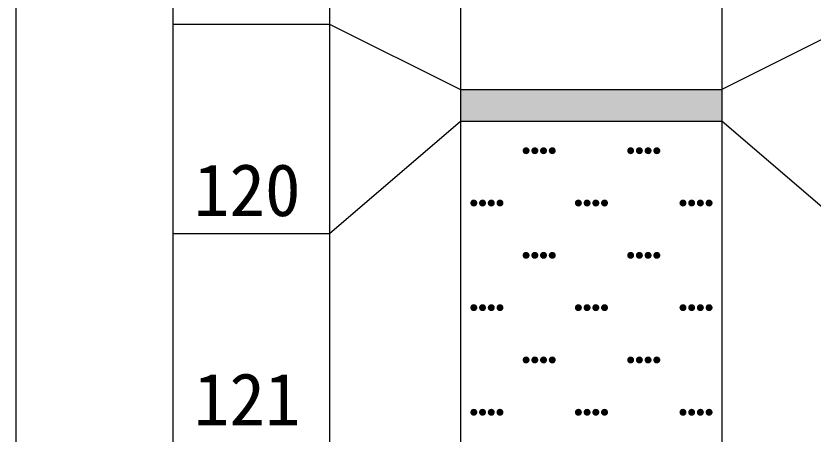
# Model space of a CAD drawing. Header units: inches. Extents: x -27 to 109, y -598 to 26.
# Drawn here: x 14.68 to 20.78, y -451.45 to -448.25 of the extents above; entities that cross this region are included whole.
import ezdxf

# ---------------------------------------------------------------- set-up
doc = ezdxf.new("R2010")
doc.units = ezdxf.units.IN
doc.header["$MEASUREMENT"] = 0
doc.layers.get('0').update_dxf_attribs({"lineweight": 0})
doc.styles.add('宋体', font='')
doc.styles.get('宋体').set_extended_font_data('宋体')

# ---------------------------------------------------------------- blocks, each defined once
blk = doc.blocks.new('lr_block_100')
at = {"true_color": 0x000000}
for points in [[(18.6105, -449.2876), (18.6114, -449.2807), (18.6105, -449.2738), (18.6078, -449.2674), (18.6035, -449.2619), (18.5981, -449.2576), (18.5917, -449.255), (18.5847, -449.254), (18.5778, -449.255), (18.5714, -449.2576), (18.5659, -449.2619), (18.5617, -449.2674), (18.559, -449.2738), (18.5581, -449.2807), (18.559, -449.2876), (18.5617, -449.294), (18.5659, -449.2995), (18.5714, -449.3037), (18.5778, -449.3064), (18.5847, -449.3073), (18.5917, -449.3064), (18.5981, -449.3037), (18.6035, -449.2995), (18.6078, -449.294)], [(18.6771, -449.2876), (18.6781, -449.2807), (18.6771, -449.2738), (18.6745, -449.2674), (18.6702, -449.2619), (18.6647, -449.2576), (18.6583, -449.255), (18.6514, -449.254), (18.6445, -449.255), (18.6381, -449.2576), (18.6326, -449.2619), (18.6283, -449.2674), (18.6257, -449.2738), (18.6247, -449.2807), (18.6257, -449.2876), (18.6283, -449.294), (18.6326, -449.2995), (18.6381, -449.3037), (18.6445, -449.3064), (18.6514, -449.3073), (18.6583, -449.3064), (18.6647, -449.3037), (18.6702, -449.2995), (18.6745, -449.294)], [(18.7438, -449.2876), (18.7447, -449.2807), (18.7438, -449.2738), (18.7411, -449.2674), (18.7369, -449.2619), (18.7314, -449.2576), (18.725, -449.255), (18.7181, -449.254), (18.7111, -449.255), (18.7047, -449.2576), (18.6993, -449.2619), (18.695, -449.2674), (18.6923, -449.2738), (18.6914, -449.2807), (18.6923, -449.2876), (18.695, -449.294), (18.6993, -449.2995), (18.7047, -449.3037), (18.7111, -449.3064), (18.7181, -449.3073), (18.725, -449.3064), (18.7314, -449.3037), (18.7369, -449.2995), (18.7411, -449.294)], [(18.8105, -449.2876), (18.8114, -449.2807), (18.8105, -449.2738), (18.8078, -449.2674), (18.8035, -449.2619), (18.7981, -449.2576), (18.7917, -449.255), (18.7847, -449.254), (18.7778, -449.255), (18.7714, -449.2576), (18.7659, -449.2619), (18.7617, -449.2674), (18.759, -449.2738), (18.7581, -449.2807), (18.759, -449.2876), (18.7617, -449.294), (18.7659, -449.2995), (18.7714, -449.3037), (18.7778, -449.3064), (18.7847, -449.3073), (18.7917, -449.3064), (18.7981, -449.3037), (18.8035, -449.2995), (18.8078, -449.294)], [(19.4105, -449.2876), (19.4114, -449.2807), (19.4105, -449.2738), (19.4078, -449.2674), (19.4035, -449.2619), (19.3981, -449.2576), (19.3917, -449.255), (19.3847, -449.254), (19.3778, -449.255), (19.3714, -449.2576), (19.3659, -449.2619), (19.3617, -449.2674), (19.359, -449.2738), (19.3581, -449.2807), (19.359, -449.2876), (19.3617, -449.294), (19.3659, -449.2995), (19.3714, -449.3037), (19.3778, -449.3064), (19.3847, -449.3073), (19.3917, -449.3064), (19.3981, -449.3037), (19.4035, -449.2995), (19.4078, -449.294)], [(19.4771, -449.2876), (19.4781, -449.2807), (19.4771, -449.2738), (19.4745, -449.2674), (19.4702, -449.2619), (19.4647, -449.2576), (19.4583, -449.255), (19.4514, -449.254), (19.4445, -449.255), (19.4381, -449.2576), (19.4326, -449.2619), (19.4283, -449.2674), (19.4257, -449.2738), (19.4247, -449.2807), (19.4257, -449.2876), (19.4283, -449.294), (19.4326, -449.2995), (19.4381, -449.3037), (19.4445, -449.3064), (19.4514, -449.3073), (19.4583, -449.3064), (19.4647, -449.3037), (19.4702, -449.2995), (19.4745, -449.294)], [(19.5438, -449.2876), (19.5447, -449.2807), (19.5438, -449.2738), (19.5411, -449.2674), (19.5369, -449.2619), (19.5314, -449.2576), (19.525, -449.255), (19.5181, -449.254), (19.5111, -449.255), (19.5047, -449.2576), (19.4993, -449.2619), (19.495, -449.2674), (19.4923, -449.2738), (19.4914, -449.2807), (19.4923, -449.2876), (19.495, -449.294), (19.4993, -449.2995), (19.5047, -449.3037), (19.5111, -449.3064), (19.5181, -449.3073), (19.525, -449.3064), (19.5314, -449.3037), (19.5369, -449.2995), (19.5411, -449.294)], [(19.6105, -449.2876), (19.6114, -449.2807), (19.6105, -449.2738), (19.6078, -449.2674), (19.6035, -449.2619), (19.5981, -449.2576), (19.5917, -449.255), (19.5847, -449.254), (19.5778, -449.255), (19.5714, -449.2576), (19.5659, -449.2619), (19.5617, -449.2674), (19.559, -449.2738), (19.5581, -449.2807), (19.559, -449.2876), (19.5617, -449.294), (19.5659, -449.2995), (19.5714, -449.3037), (19.5778, -449.3064), (19.5847, -449.3073), (19.5917, -449.3064), (19.5981, -449.3037), (19.6035, -449.2995), (19.6078, -449.294)], [(18.2105, -449.6876), (18.2114, -449.6807), (18.2105, -449.6737), (18.2078, -449.6674), (18.2035, -449.6619), (18.1981, -449.6576), (18.1917, -449.6549), (18.1847, -449.654), (18.1778, -449.6549), (18.1714, -449.6576), (18.1659, -449.6619), (18.1617, -449.6674), (18.159, -449.6737), (18.1581, -449.6807), (18.159, -449.6876), (18.1617, -449.694), (18.1659, -449.6995), (18.1714, -449.7038), (18.1778, -449.7064), (18.1847, -449.7074), (18.1917, -449.7064), (18.1981, -449.7038), (18.2035, -449.6995), (18.2078, -449.694)], [(18.2771, -449.6876), (18.2781, -449.6807), (18.2771, -449.6737), (18.2745, -449.6674), (18.2702, -449.6619), (18.2647, -449.6576), (18.2583, -449.6549), (18.2514, -449.654), (18.2445, -449.6549), (18.2381, -449.6576), (18.2326, -449.6619), (18.2283, -449.6674), (18.2257, -449.6737), (18.2247, -449.6807), (18.2257, -449.6876), (18.2283, -449.694), (18.2326, -449.6995), (18.2381, -449.7038), (18.2445, -449.7064), (18.2514, -449.7074), (18.2583, -449.7064), (18.2647, -449.7038), (18.2702, -449.6995), (18.2745, -449.694)], [(18.3438, -449.6876), (18.3447, -449.6807), (18.3438, -449.6737), (18.3411, -449.6674), (18.3369, -449.6619), (18.3314, -449.6576), (18.325, -449.6549), (18.3181, -449.654), (18.3111, -449.6549), (18.3047, -449.6576), (18.2993, -449.6619), (18.295, -449.6674), (18.2923, -449.6737), (18.2914, -449.6807), (18.2923, -449.6876), (18.295, -449.694), (18.2993, -449.6995), (18.3047, -449.7038), (18.3111, -449.7064), (18.3181, -449.7074), (18.325, -449.7064), (18.3314, -449.7038), (18.3369, -449.6995), (18.3411, -449.694)], [(18.4105, -449.6876), (18.4114, -449.6807), (18.4105, -449.6737), (18.4078, -449.6674), (18.4035, -449.6619), (18.3981, -449.6576), (18.3917, -449.6549), (18.3847, -449.654), (18.3778, -449.6549), (18.3714, -449.6576), (18.3659, -449.6619), (18.3617, -449.6674), (18.359, -449.6737), (18.3581, -449.6807), (18.359, -449.6876), (18.3617, -449.694), (18.3659, -449.6995), (18.3714, -449.7038), (18.3778, -449.7064), (18.3847, -449.7074), (18.3917, -449.7064), (18.3981, -449.7038), (18.4035, -449.6995), (18.4078, -449.694)], [(19.0105, -449.6876), (19.0114, -449.6807), (19.0105, -449.6737), (19.0078, -449.6674), (19.0035, -449.6619), (18.9981, -449.6576), (18.9917, -449.6549), (18.9847, -449.654), (18.9778, -449.6549), (18.9714, -449.6576), (18.9659, -449.6619), (18.9617, -449.6674), (18.959, -449.6737), (18.9581, -449.6807), (18.959, -449.6876), (18.9617, -449.694), (18.9659, -449.6995), (18.9714, -449.7038), (18.9778, -449.7064), (18.9847, -449.7074), (18.9917, -449.7064), (18.9981, -449.7038), (19.0035, -449.6995), (19.0078, -449.694)], [(19.0771, -449.6876), (19.0781, -449.6807), (19.0771, -449.6737), (19.0745, -449.6674), (19.0702, -449.6619), (19.0647, -449.6576), (19.0583, -449.6549), (19.0514, -449.654), (19.0445, -449.6549), (19.0381, -449.6576), (19.0326, -449.6619), (19.0283, -449.6674), (19.0257, -449.6737), (19.0247, -449.6807), (19.0257, -449.6876), (19.0283, -449.694), (19.0326, -449.6995), (19.0381, -449.7038), (19.0445, -449.7064), (19.0514, -449.7074), (19.0583, -449.7064), (19.0647, -449.7038), (19.0702, -449.6995), (19.0745, -449.694)], [(19.1438, -449.6876), (19.1447, -449.6807), (19.1438, -449.6737), (19.1411, -449.6674), (19.1369, -449.6619), (19.1314, -449.6576), (19.125, -449.6549), (19.1181, -449.654), (19.1111, -449.6549), (19.1047, -449.6576), (19.0993, -449.6619), (19.095, -449.6674), (19.0923, -449.6737), (19.0914, -449.6807), (19.0923, -449.6876), (19.095, -449.694), (19.0993, -449.6995), (19.1047, -449.7038), (19.1111, -449.7064), (19.1181, -449.7074), (19.125, -449.7064), (19.1314, -449.7038), (19.1369, -449.6995), (19.1411, -449.694)], [(19.2105, -449.6876), (19.2114, -449.6807), (19.2105, -449.6737), (19.2078, -449.6674), (19.2035, -449.6619), (19.1981, -449.6576), (19.1917, -449.6549), (19.1847, -449.654), (19.1778, -449.6549), (19.1714, -449.6576), (19.1659, -449.6619), (19.1617, -449.6674), (19.159, -449.6737), (19.1581, -449.6807), (19.159, -449.6876), (19.1617, -449.694), (19.1659, -449.6995), (19.1714, -449.7038), (19.1778, -449.7064), (19.1847, -449.7074), (19.1917, -449.7064), (19.1981, -449.7038), (19.2035, -449.6995), (19.2078, -449.694)], [(19.8105, -449.6876), (19.8114, -449.6807), (19.8105, -449.6737), (19.8078, -449.6674), (19.8035, -449.6619), (19.7981, -449.6576), (19.7917, -449.6549), (19.7847, -449.654), (19.7778, -449.6549), (19.7714, -449.6576), (19.7659, -449.6619), (19.7617, -449.6674), (19.759, -449.6737), (19.7581, -449.6807), (19.759, -449.6876), (19.7617, -449.694), (19.7659, -449.6995), (19.7714, -449.7038), (19.7778, -449.7064), (19.7847, -449.7074), (19.7917, -449.7064), (19.7981, -449.7038), (19.8035, -449.6995), (19.8078, -449.694)], [(19.8771, -449.6876), (19.8781, -449.6807), (19.8771, -449.6737), (19.8745, -449.6674), (19.8702, -449.6619), (19.8647, -449.6576), (19.8583, -449.6549), (19.8514, -449.654), (19.8445, -449.6549), (19.8381, -449.6576), (19.8326, -449.6619), (19.8283, -449.6674), (19.8257, -449.6737), (19.8247, -449.6807), (19.8257, -449.6876), (19.8283, -449.694), (19.8326, -449.6995), (19.8381, -449.7038), (19.8445, -449.7064), (19.8514, -449.7074), (19.8583, -449.7064), (19.8647, -449.7038), (19.8702, -449.6995), (19.8745, -449.694)], [(19.9438, -449.6876), (19.9447, -449.6807), (19.9438, -449.6737), (19.9411, -449.6674), (19.9369, -449.6619), (19.9314, -449.6576), (19.925, -449.6549), (19.9181, -449.654), (19.9111, -449.6549), (19.9047, -449.6576), (19.8993, -449.6619), (19.895, -449.6674), (19.8923, -449.6737), (19.8914, -449.6807), (19.8923, -449.6876), (19.895, -449.694), (19.8993, -449.6995), (19.9047, -449.7038), (19.9111, -449.7064), (19.9181, -449.7074), (19.925, -449.7064), (19.9314, -449.7038), (19.9369, -449.6995), (19.9411, -449.694)], [(20.0105, -449.6876), (20.0114, -449.6807), (20.0105, -449.6737), (20.0078, -449.6674), (20.0035, -449.6619), (19.9981, -449.6576), (19.9917, -449.6549), (19.9847, -449.654), (19.9778, -449.6549), (19.9714, -449.6576), (19.9659, -449.6619), (19.9617, -449.6674), (19.959, -449.6737), (19.9581, -449.6807), (19.959, -449.6876), (19.9617, -449.694), (19.9659, -449.6995), (19.9714, -449.7038), (19.9778, -449.7064), (19.9847, -449.7074), (19.9917, -449.7064), (19.9981, -449.7038), (20.0035, -449.6995), (20.0078, -449.694)], [(18.6105, -450.0876), (18.6114, -450.0807), (18.6105, -450.0738), (18.6078, -450.0673), (18.6035, -450.0619), (18.5981, -450.0576), (18.5917, -450.055), (18.5847, -450.054), (18.5778, -450.055), (18.5714, -450.0576), (18.5659, -450.0619), (18.5617, -450.0673), (18.559, -450.0738), (18.5581, -450.0807), (18.559, -450.0876), (18.5617, -450.094), (18.5659, -450.0995), (18.5714, -450.1037), (18.5778, -450.1064), (18.5847, -450.1074), (18.5917, -450.1064), (18.5981, -450.1037), (18.6035, -450.0995), (18.6078, -450.094)], [(18.6771, -450.0876), (18.6781, -450.0807), (18.6771, -450.0738), (18.6745, -450.0673), (18.6702, -450.0619), (18.6647, -450.0576), (18.6583, -450.055), (18.6514, -450.054), (18.6445, -450.055), (18.6381, -450.0576), (18.6326, -450.0619), (18.6283, -450.0673), (18.6257, -450.0738), (18.6247, -450.0807), (18.6257, -450.0876), (18.6283, -450.094), (18.6326, -450.0995), (18.6381, -450.1037), (18.6445, -450.1064), (18.6514, -450.1074), (18.6583, -450.1064), (18.6647, -450.1037), (18.6702, -450.0995), (18.6745, -450.094)], [(18.7438, -450.0876), (18.7447, -450.0807), (18.7438, -450.0738), (18.7411, -450.0673), (18.7369, -450.0619), (18.7314, -450.0576), (18.725, -450.055), (18.7181, -450.054), (18.7111, -450.055), (18.7047, -450.0576), (18.6993, -450.0619), (18.695, -450.0673), (18.6923, -450.0738), (18.6914, -450.0807), (18.6923, -450.0876), (18.695, -450.094), (18.6993, -450.0995), (18.7047, -450.1037), (18.7111, -450.1064), (18.7181, -450.1074), (18.725, -450.1064), (18.7314, -450.1037), (18.7369, -450.0995), (18.7411, -450.094)], [(18.8105, -450.0876), (18.8114, -450.0807), (18.8105, -450.0738), (18.8078, -450.0673), (18.8035, -450.0619), (18.7981, -450.0576), (18.7917, -450.055), (18.7847, -450.054), (18.7778, -450.055), (18.7714, -450.0576), (18.7659, -450.0619), (18.7617, -450.0673), (18.759, -450.0738), (18.7581, -450.0807), (18.759, -450.0876), (18.7617, -450.094), (18.7659, -450.0995), (18.7714, -450.1037), (18.7778, -450.1064), (18.7847, -450.1074), (18.7917, -450.1064), (18.7981, -450.1037), (18.8035, -450.0995), (18.8078, -450.094)], [(19.4105, -450.0876), (19.4114, -450.0807), (19.4105, -450.0738), (19.4078, -450.0673), (19.4035, -450.0619), (19.3981, -450.0576), (19.3917, -450.055), (19.3847, -450.054), (19.3778, -450.055), (19.3714, -450.0576), (19.3659, -450.0619), (19.3617, -450.0673), (19.359, -450.0738), (19.3581, -450.0807), (19.359, -450.0876), (19.3617, -450.094), (19.3659, -450.0995), (19.3714, -450.1037), (19.3778, -450.1064), (19.3847, -450.1074), (19.3917, -450.1064), (19.3981, -450.1037), (19.4035, -450.0995), (19.4078, -450.094)], [(19.4771, -450.0876), (19.4781, -450.0807), (19.4771, -450.0738), (19.4745, -450.0673), (19.4702, -450.0619), (19.4647, -450.0576), (19.4583, -450.055), (19.4514, -450.054), (19.4445, -450.055), (19.4381, -450.0576), (19.4326, -450.0619), (19.4283, -450.0673), (19.4257, -450.0738), (19.4247, -450.0807), (19.4257, -450.0876), (19.4283, -450.094), (19.4326, -450.0995), (19.4381, -450.1037), (19.4445, -450.1064), (19.4514, -450.1074), (19.4583, -450.1064), (19.4647, -450.1037), (19.4702, -450.0995), (19.4745, -450.094)], [(19.5438, -450.0876), (19.5447, -450.0807), (19.5438, -450.0738), (19.5411, -450.0673), (19.5369, -450.0619), (19.5314, -450.0576), (19.525, -450.055), (19.5181, -450.054), (19.5111, -450.055), (19.5047, -450.0576), (19.4993, -450.0619), (19.495, -450.0673), (19.4923, -450.0738), (19.4914, -450.0807), (19.4923, -450.0876), (19.495, -450.094), (19.4993, -450.0995), (19.5047, -450.1037), (19.5111, -450.1064), (19.5181, -450.1074), (19.525, -450.1064), (19.5314, -450.1037), (19.5369, -450.0995), (19.5411, -450.094)], [(19.6105, -450.0876), (19.6114, -450.0807), (19.6105, -450.0738), (19.6078, -450.0673), (19.6035, -450.0619), (19.5981, -450.0576), (19.5917, -450.055), (19.5847, -450.054), (19.5778, -450.055), (19.5714, -450.0576), (19.5659, -450.0619), (19.5617, -450.0673), (19.559, -450.0738), (19.5581, -450.0807), (19.559, -450.0876), (19.5617, -450.094), (19.5659, -450.0995), (19.5714, -450.1037), (19.5778, -450.1064), (19.5847, -450.1074), (19.5917, -450.1064), (19.5981, -450.1037), (19.6035, -450.0995), (19.6078, -450.094)], [(18.2105, -450.4876), (18.2114, -450.4807), (18.2105, -450.4738), (18.2078, -450.4674), (18.2035, -450.4619), (18.1981, -450.4576), (18.1917, -450.455), (18.1847, -450.454), (18.1778, -450.455), (18.1714, -450.4576), (18.1659, -450.4619), (18.1617, -450.4674), (18.159, -450.4738), (18.1581, -450.4807), (18.159, -450.4876), (18.1617, -450.494), (18.1659, -450.4995), (18.1714, -450.5038), (18.1778, -450.5064), (18.1847, -450.5073), (18.1917, -450.5064), (18.1981, -450.5038), (18.2035, -450.4995), (18.2078, -450.494)], [(18.2771, -450.4876), (18.2781, -450.4807), (18.2771, -450.4738), (18.2745, -450.4674), (18.2702, -450.4619), (18.2647, -450.4576), (18.2583, -450.455), (18.2514, -450.454), (18.2445, -450.455), (18.2381, -450.4576), (18.2326, -450.4619), (18.2283, -450.4674), (18.2257, -450.4738), (18.2247, -450.4807), (18.2257, -450.4876), (18.2283, -450.494), (18.2326, -450.4995), (18.2381, -450.5038), (18.2445, -450.5064), (18.2514, -450.5073), (18.2583, -450.5064), (18.2647, -450.5038), (18.2702, -450.4995), (18.2745, -450.494)], [(18.3438, -450.4876), (18.3447, -450.4807), (18.3438, -450.4738), (18.3411, -450.4674), (18.3369, -450.4619), (18.3314, -450.4576), (18.325, -450.455), (18.3181, -450.454), (18.3111, -450.455), (18.3047, -450.4576), (18.2993, -450.4619), (18.295, -450.4674), (18.2923, -450.4738), (18.2914, -450.4807), (18.2923, -450.4876), (18.295, -450.494), (18.2993, -450.4995), (18.3047, -450.5038), (18.3111, -450.5064), (18.3181, -450.5073), (18.325, -450.5064), (18.3314, -450.5038), (18.3369, -450.4995), (18.3411, -450.494)], [(18.4105, -450.4876), (18.4114, -450.4807), (18.4105, -450.4738), (18.4078, -450.4674), (18.4035, -450.4619), (18.3981, -450.4576), (18.3917, -450.455), (18.3847, -450.454), (18.3778, -450.455), (18.3714, -450.4576), (18.3659, -450.4619), (18.3617, -450.4674), (18.359, -450.4738), (18.3581, -450.4807), (18.359, -450.4876), (18.3617, -450.494), (18.3659, -450.4995), (18.3714, -450.5038), (18.3778, -450.5064), (18.3847, -450.5073), (18.3917, -450.5064), (18.3981, -450.5038), (18.4035, -450.4995), (18.4078, -450.494)], [(19.0105, -450.4876), (19.0114, -450.4807), (19.0105, -450.4738), (19.0078, -450.4674), (19.0035, -450.4619), (18.9981, -450.4576), (18.9917, -450.455), (18.9847, -450.454), (18.9778, -450.455), (18.9714, -450.4576), (18.9659, -450.4619), (18.9617, -450.4674), (18.959, -450.4738), (18.9581, -450.4807), (18.959, -450.4876), (18.9617, -450.494), (18.9659, -450.4995), (18.9714, -450.5038), (18.9778, -450.5064), (18.9847, -450.5073), (18.9917, -450.5064), (18.9981, -450.5038), (19.0035, -450.4995), (19.0078, -450.494)], [(19.0771, -450.4876), (19.0781, -450.4807), (19.0771, -450.4738), (19.0745, -450.4674), (19.0702, -450.4619), (19.0647, -450.4576), (19.0583, -450.455), (19.0514, -450.454), (19.0445, -450.455), (19.0381, -450.4576), (19.0326, -450.4619), (19.0283, -450.4674), (19.0257, -450.4738), (19.0247, -450.4807), (19.0257, -450.4876), (19.0283, -450.494), (19.0326, -450.4995), (19.0381, -450.5038), (19.0445, -450.5064), (19.0514, -450.5073), (19.0583, -450.5064), (19.0647, -450.5038), (19.0702, -450.4995), (19.0745, -450.494)], [(19.1438, -450.4876), (19.1447, -450.4807), (19.1438, -450.4738), (19.1411, -450.4674), (19.1369, -450.4619), (19.1314, -450.4576), (19.125, -450.455), (19.1181, -450.454), (19.1111, -450.455), (19.1047, -450.4576), (19.0993, -450.4619), (19.095, -450.4674), (19.0923, -450.4738), (19.0914, -450.4807), (19.0923, -450.4876), (19.095, -450.494), (19.0993, -450.4995), (19.1047, -450.5038), (19.1111, -450.5064), (19.1181, -450.5073), (19.125, -450.5064), (19.1314, -450.5038), (19.1369, -450.4995), (19.1411, -450.494)], [(19.2105, -450.4876), (19.2114, -450.4807), (19.2105, -450.4738), (19.2078, -450.4674), (19.2035, -450.4619), (19.1981, -450.4576), (19.1917, -450.455), (19.1847, -450.454), (19.1778, -450.455), (19.1714, -450.4576), (19.1659, -450.4619), (19.1617, -450.4674), (19.159, -450.4738), (19.1581, -450.4807), (19.159, -450.4876), (19.1617, -450.494), (19.1659, -450.4995), (19.1714, -450.5038), (19.1778, -450.5064), (19.1847, -450.5073), (19.1917, -450.5064), (19.1981, -450.5038), (19.2035, -450.4995), (19.2078, -450.494)], [(19.8105, -450.4876), (19.8114, -450.4807), (19.8105, -450.4738), (19.8078, -450.4674), (19.8035, -450.4619), (19.7981, -450.4576), (19.7917, -450.455), (19.7847, -450.454), (19.7778, -450.455), (19.7714, -450.4576), (19.7659, -450.4619), (19.7617, -450.4674), (19.759, -450.4738), (19.7581, -450.4807), (19.759, -450.4876), (19.7617, -450.494), (19.7659, -450.4995), (19.7714, -450.5038), (19.7778, -450.5064), (19.7847, -450.5073), (19.7917, -450.5064), (19.7981, -450.5038), (19.8035, -450.4995), (19.8078, -450.494)], [(19.8771, -450.4876), (19.8781, -450.4807), (19.8771, -450.4738), (19.8745, -450.4674), (19.8702, -450.4619), (19.8647, -450.4576), (19.8583, -450.455), (19.8514, -450.454), (19.8445, -450.455), (19.8381, -450.4576), (19.8326, -450.4619), (19.8283, -450.4674), (19.8257, -450.4738), (19.8247, -450.4807), (19.8257, -450.4876), (19.8283, -450.494), (19.8326, -450.4995), (19.8381, -450.5038), (19.8445, -450.5064), (19.8514, -450.5073), (19.8583, -450.5064), (19.8647, -450.5038), (19.8702, -450.4995), (19.8745, -450.494)], [(19.9438, -450.4876), (19.9447, -450.4807), (19.9438, -450.4738), (19.9411, -450.4674), (19.9369, -450.4619), (19.9314, -450.4576), (19.925, -450.455), (19.9181, -450.454), (19.9111, -450.455), (19.9047, -450.4576), (19.8993, -450.4619), (19.895, -450.4674), (19.8923, -450.4738), (19.8914, -450.4807), (19.8923, -450.4876), (19.895, -450.494), (19.8993, -450.4995), (19.9047, -450.5038), (19.9111, -450.5064), (19.9181, -450.5073), (19.925, -450.5064), (19.9314, -450.5038), (19.9369, -450.4995), (19.9411, -450.494)], [(20.0105, -450.4876), (20.0114, -450.4807), (20.0105, -450.4738), (20.0078, -450.4674), (20.0035, -450.4619), (19.9981, -450.4576), (19.9917, -450.455), (19.9847, -450.454), (19.9778, -450.455), (19.9714, -450.4576), (19.9659, -450.4619), (19.9617, -450.4674), (19.959, -450.4738), (19.9581, -450.4807), (19.959, -450.4876), (19.9617, -450.494), (19.9659, -450.4995), (19.9714, -450.5038), (19.9778, -450.5064), (19.9847, -450.5073), (19.9917, -450.5064), (19.9981, -450.5038), (20.0035, -450.4995), (20.0078, -450.494)], [(18.6105, -450.8876), (18.6114, -450.8807), (18.6105, -450.8738), (18.6078, -450.8673), (18.6035, -450.8619), (18.5981, -450.8576), (18.5917, -450.855), (18.5847, -450.854), (18.5778, -450.855), (18.5714, -450.8576), (18.5659, -450.8619), (18.5617, -450.8673), (18.559, -450.8738), (18.5581, -450.8807), (18.559, -450.8876), (18.5617, -450.894), (18.5659, -450.8995), (18.5714, -450.9038), (18.5778, -450.9064), (18.5847, -450.9074), (18.5917, -450.9064), (18.5981, -450.9038), (18.6035, -450.8995), (18.6078, -450.894)], [(18.6771, -450.8876), (18.6781, -450.8807), (18.6771, -450.8738), (18.6745, -450.8673), (18.6702, -450.8619), (18.6647, -450.8576), (18.6583, -450.855), (18.6514, -450.854), (18.6445, -450.855), (18.6381, -450.8576), (18.6326, -450.8619), (18.6283, -450.8673), (18.6257, -450.8738), (18.6247, -450.8807), (18.6257, -450.8876), (18.6283, -450.894), (18.6326, -450.8995), (18.6381, -450.9038), (18.6445, -450.9064), (18.6514, -450.9074), (18.6583, -450.9064), (18.6647, -450.9038), (18.6702, -450.8995), (18.6745, -450.894)], [(18.7438, -450.8876), (18.7447, -450.8807), (18.7438, -450.8738), (18.7411, -450.8673), (18.7369, -450.8619), (18.7314, -450.8576), (18.725, -450.855), (18.7181, -450.854), (18.7111, -450.855), (18.7047, -450.8576), (18.6993, -450.8619), (18.695, -450.8673), (18.6923, -450.8738), (18.6914, -450.8807), (18.6923, -450.8876), (18.695, -450.894), (18.6993, -450.8995), (18.7047, -450.9038), (18.7111, -450.9064), (18.7181, -450.9074), (18.725, -450.9064), (18.7314, -450.9038), (18.7369, -450.8995), (18.7411, -450.894)], [(18.8105, -450.8876), (18.8114, -450.8807), (18.8105, -450.8738), (18.8078, -450.8673), (18.8035, -450.8619), (18.7981, -450.8576), (18.7917, -450.855), (18.7847, -450.854), (18.7778, -450.855), (18.7714, -450.8576), (18.7659, -450.8619), (18.7617, -450.8673), (18.759, -450.8738), (18.7581, -450.8807), (18.759, -450.8876), (18.7617, -450.894), (18.7659, -450.8995), (18.7714, -450.9038), (18.7778, -450.9064), (18.7847, -450.9074), (18.7917, -450.9064), (18.7981, -450.9038), (18.8035, -450.8995), (18.8078, -450.894)], [(19.4105, -450.8876), (19.4114, -450.8807), (19.4105, -450.8738), (19.4078, -450.8673), (19.4035, -450.8619), (19.3981, -450.8576), (19.3917, -450.855), (19.3847, -450.854), (19.3778, -450.855), (19.3714, -450.8576), (19.3659, -450.8619), (19.3617, -450.8673), (19.359, -450.8738), (19.3581, -450.8807), (19.359, -450.8876), (19.3617, -450.894), (19.3659, -450.8995), (19.3714, -450.9038), (19.3778, -450.9064), (19.3847, -450.9074), (19.3917, -450.9064), (19.3981, -450.9038), (19.4035, -450.8995), (19.4078, -450.894)], [(19.4771, -450.8876), (19.4781, -450.8807), (19.4771, -450.8738), (19.4745, -450.8673), (19.4702, -450.8619), (19.4647, -450.8576), (19.4583, -450.855), (19.4514, -450.854), (19.4445, -450.855), (19.4381, -450.8576), (19.4326, -450.8619), (19.4283, -450.8673), (19.4257, -450.8738), (19.4247, -450.8807), (19.4257, -450.8876), (19.4283, -450.894), (19.4326, -450.8995), (19.4381, -450.9038), (19.4445, -450.9064), (19.4514, -450.9074), (19.4583, -450.9064), (19.4647, -450.9038), (19.4702, -450.8995), (19.4745, -450.894)], [(19.5438, -450.8876), (19.5447, -450.8807), (19.5438, -450.8738), (19.5411, -450.8673), (19.5369, -450.8619), (19.5314, -450.8576), (19.525, -450.855), (19.5181, -450.854), (19.5111, -450.855), (19.5047, -450.8576), (19.4993, -450.8619), (19.495, -450.8673), (19.4923, -450.8738), (19.4914, -450.8807), (19.4923, -450.8876), (19.495, -450.894), (19.4993, -450.8995), (19.5047, -450.9038), (19.5111, -450.9064), (19.5181, -450.9074), (19.525, -450.9064), (19.5314, -450.9038), (19.5369, -450.8995), (19.5411, -450.894)], [(19.6105, -450.8876), (19.6114, -450.8807), (19.6105, -450.8738), (19.6078, -450.8673), (19.6035, -450.8619), (19.5981, -450.8576), (19.5917, -450.855), (19.5847, -450.854), (19.5778, -450.855), (19.5714, -450.8576), (19.5659, -450.8619), (19.5617, -450.8673), (19.559, -450.8738), (19.5581, -450.8807), (19.559, -450.8876), (19.5617, -450.894), (19.5659, -450.8995), (19.5714, -450.9038), (19.5778, -450.9064), (19.5847, -450.9074), (19.5917, -450.9064), (19.5981, -450.9038), (19.6035, -450.8995), (19.6078, -450.894)], [(18.2105, -451.2876), (18.2114, -451.2807), (18.2105, -451.2738), (18.2078, -451.2674), (18.2035, -451.2619), (18.1981, -451.2576), (18.1917, -451.255), (18.1847, -451.254), (18.1778, -451.255), (18.1714, -451.2576), (18.1659, -451.2619), (18.1617, -451.2674), (18.159, -451.2738), (18.1581, -451.2807), (18.159, -451.2876), (18.1617, -451.294), (18.1659, -451.2995), (18.1714, -451.3038), (18.1778, -451.3064), (18.1847, -451.3073), (18.1917, -451.3064), (18.1981, -451.3038), (18.2035, -451.2995), (18.2078, -451.294)], [(18.2771, -451.2876), (18.2781, -451.2807), (18.2771, -451.2738), (18.2745, -451.2674), (18.2702, -451.2619), (18.2647, -451.2576), (18.2583, -451.255), (18.2514, -451.254), (18.2445, -451.255), (18.2381, -451.2576), (18.2326, -451.2619), (18.2283, -451.2674), (18.2257, -451.2738), (18.2247, -451.2807), (18.2257, -451.2876), (18.2283, -451.294), (18.2326, -451.2995), (18.2381, -451.3038), (18.2445, -451.3064), (18.2514, -451.3073), (18.2583, -451.3064), (18.2647, -451.3038), (18.2702, -451.2995), (18.2745, -451.294)], [(18.3438, -451.2876), (18.3447, -451.2807), (18.3438, -451.2738), (18.3411, -451.2674), (18.3369, -451.2619), (18.3314, -451.2576), (18.325, -451.255), (18.3181, -451.254), (18.3111, -451.255), (18.3047, -451.2576), (18.2993, -451.2619), (18.295, -451.2674), (18.2923, -451.2738), (18.2914, -451.2807), (18.2923, -451.2876), (18.295, -451.294), (18.2993, -451.2995), (18.3047, -451.3038), (18.3111, -451.3064), (18.3181, -451.3073), (18.325, -451.3064), (18.3314, -451.3038), (18.3369, -451.2995), (18.3411, -451.294)], [(18.4105, -451.2876), (18.4114, -451.2807), (18.4105, -451.2738), (18.4078, -451.2674), (18.4035, -451.2619), (18.3981, -451.2576), (18.3917, -451.255), (18.3847, -451.254), (18.3778, -451.255), (18.3714, -451.2576), (18.3659, -451.2619), (18.3617, -451.2674), (18.359, -451.2738), (18.3581, -451.2807), (18.359, -451.2876), (18.3617, -451.294), (18.3659, -451.2995), (18.3714, -451.3038), (18.3778, -451.3064), (18.3847, -451.3073), (18.3917, -451.3064), (18.3981, -451.3038), (18.4035, -451.2995), (18.4078, -451.294)], [(19.0105, -451.2876), (19.0114, -451.2807), (19.0105, -451.2738), (19.0078, -451.2674), (19.0035, -451.2619), (18.9981, -451.2576), (18.9917, -451.255), (18.9847, -451.254), (18.9778, -451.255), (18.9714, -451.2576), (18.9659, -451.2619), (18.9617, -451.2674), (18.959, -451.2738), (18.9581, -451.2807), (18.959, -451.2876), (18.9617, -451.294), (18.9659, -451.2995), (18.9714, -451.3038), (18.9778, -451.3064), (18.9847, -451.3073), (18.9917, -451.3064), (18.9981, -451.3038), (19.0035, -451.2995), (19.0078, -451.294)], [(19.0771, -451.2876), (19.0781, -451.2807), (19.0771, -451.2738), (19.0745, -451.2674), (19.0702, -451.2619), (19.0647, -451.2576), (19.0583, -451.255), (19.0514, -451.254), (19.0445, -451.255), (19.0381, -451.2576), (19.0326, -451.2619), (19.0283, -451.2674), (19.0257, -451.2738), (19.0247, -451.2807), (19.0257, -451.2876), (19.0283, -451.294), (19.0326, -451.2995), (19.0381, -451.3038), (19.0445, -451.3064), (19.0514, -451.3073), (19.0583, -451.3064), (19.0647, -451.3038), (19.0702, -451.2995), (19.0745, -451.294)], [(19.1438, -451.2876), (19.1447, -451.2807), (19.1438, -451.2738), (19.1411, -451.2674), (19.1369, -451.2619), (19.1314, -451.2576), (19.125, -451.255), (19.1181, -451.254), (19.1111, -451.255), (19.1047, -451.2576), (19.0993, -451.2619), (19.095, -451.2674), (19.0923, -451.2738), (19.0914, -451.2807), (19.0923, -451.2876), (19.095, -451.294), (19.0993, -451.2995), (19.1047, -451.3038), (19.1111, -451.3064), (19.1181, -451.3073), (19.125, -451.3064), (19.1314, -451.3038), (19.1369, -451.2995), (19.1411, -451.294)], [(19.2105, -451.2876), (19.2114, -451.2807), (19.2105, -451.2738), (19.2078, -451.2674), (19.2035, -451.2619), (19.1981, -451.2576), (19.1917, -451.255), (19.1847, -451.254), (19.1778, -451.255), (19.1714, -451.2576), (19.1659, -451.2619), (19.1617, -451.2674), (19.159, -451.2738), (19.1581, -451.2807), (19.159, -451.2876), (19.1617, -451.294), (19.1659, -451.2995), (19.1714, -451.3038), (19.1778, -451.3064), (19.1847, -451.3073), (19.1917, -451.3064), (19.1981, -451.3038), (19.2035, -451.2995), (19.2078, -451.294)], [(19.8105, -451.2876), (19.8114, -451.2807), (19.8105, -451.2738), (19.8078, -451.2674), (19.8035, -451.2619), (19.7981, -451.2576), (19.7917, -451.255), (19.7847, -451.254), (19.7778, -451.255), (19.7714, -451.2576), (19.7659, -451.2619), (19.7617, -451.2674), (19.759, -451.2738), (19.7581, -451.2807), (19.759, -451.2876), (19.7617, -451.294), (19.7659, -451.2995), (19.7714, -451.3038), (19.7778, -451.3064), (19.7847, -451.3073), (19.7917, -451.3064), (19.7981, -451.3038), (19.8035, -451.2995), (19.8078, -451.294)], [(19.8771, -451.2876), (19.8781, -451.2807), (19.8771, -451.2738), (19.8745, -451.2674), (19.8702, -451.2619), (19.8647, -451.2576), (19.8583, -451.255), (19.8514, -451.254), (19.8445, -451.255), (19.8381, -451.2576), (19.8326, -451.2619), (19.8283, -451.2674), (19.8257, -451.2738), (19.8247, -451.2807), (19.8257, -451.2876), (19.8283, -451.294), (19.8326, -451.2995), (19.8381, -451.3038), (19.8445, -451.3064), (19.8514, -451.3073), (19.8583, -451.3064), (19.8647, -451.3038), (19.8702, -451.2995), (19.8745, -451.294)], [(19.9438, -451.2876), (19.9447, -451.2807), (19.9438, -451.2738), (19.9411, -451.2674), (19.9369, -451.2619), (19.9314, -451.2576), (19.925, -451.255), (19.9181, -451.254), (19.9111, -451.255), (19.9047, -451.2576), (19.8993, -451.2619), (19.895, -451.2674), (19.8923, -451.2738), (19.8914, -451.2807), (19.8923, -451.2876), (19.895, -451.294), (19.8993, -451.2995), (19.9047, -451.3038), (19.9111, -451.3064), (19.9181, -451.3073), (19.925, -451.3064), (19.9314, -451.3038), (19.9369, -451.2995), (19.9411, -451.294)], [(20.0105, -451.2876), (20.0114, -451.2807), (20.0105, -451.2738), (20.0078, -451.2674), (20.0035, -451.2619), (19.9981, -451.2576), (19.9917, -451.255), (19.9847, -451.254), (19.9778, -451.255), (19.9714, -451.2576), (19.9659, -451.2619), (19.9617, -451.2674), (19.959, -451.2738), (19.9581, -451.2807), (19.959, -451.2876), (19.9617, -451.294), (19.9659, -451.2995), (19.9714, -451.3038), (19.9778, -451.3064), (19.9847, -451.3073), (19.9917, -451.3064), (19.9981, -451.3038), (20.0035, -451.2995), (20.0078, -451.294)]]:
    blk.add_hatch(color=18, dxfattribs=at).paths.add_polyline_path(points, flags=17)

msp = doc.modelspace()

# ---------------------------------------------------------------- hatches: boundary and pattern name
at = {"true_color": 0x000000}
h = msp.add_hatch(dxfattribs=at)
h.set_pattern_fill('', color=18, style=0, pattern_type=0)
h.set_pattern_definition([])
h.paths.add_polyline_path([(18.0817, -448.8138), (20.0817, -448.8138), (20.0817, -444.7638), (18.0817, -444.7638)], flags=17)
msp.add_hatch(color=18, dxfattribs=at).paths.add_polyline_path([(18.0817, -449.0537), (20.0817, -449.0537), (20.0817, -448.8138), (18.0817, -448.8138)], flags=17)
h = msp.add_hatch()
h.set_pattern_fill('', color=256, style=0, pattern_type=0)
h.set_pattern_definition([])
h.paths.add_polyline_path([(18.0817, -449.0537), (20.0817, -449.0537), (20.0817, -448.8138), (18.0817, -448.8138)], flags=17)

# ---------------------------------------------------------------- linework, layer by layer
at = {"linetype": 'Continuous', "lineweight": 15}
for p, q in [((14.6817, 0.8962), (14.6817, -567.1838)), ((15.8817, 0.8962), (15.8817, -567.1838)), ((17.0817, 0.8962), (17.0817, -567.1838)), ((18.0817, -444.7638), (18.0817, -448.8138)), ((20.0817, -444.7638), (20.0817, -448.8138)), ((15.8817, -448.3138), (17.0817, -448.3138)), ((17.0817, -448.3138), (18.0817, -448.8138)), ((21.0817, -448.3138), (20.0817, -448.8138)), ((18.0817, -448.8138), (20.0817, -448.8138)), ((18.0817, -448.8138), (18.0817, -449.0537)), ((20.0817, -448.8138), (20.0817, -449.0537)), ((17.0817, -449.9138), (18.0817, -449.0537)), ((18.0817, -449.0537), (20.0817, -449.0537)), ((18.0817, -449.0537), (18.0817, -451.5138)), ((21.0817, -449.9138), (20.0817, -449.0537)), ((20.0817, -449.0537), (20.0817, -451.5138)), ((15.8817, -449.9138), (17.0817, -449.9138))]:
    msp.add_line(p, q, dxfattribs=at)

# ---------------------------------------------------------------- block references
at = {"color": 7}
msp.add_blockref('lr_block_100', (0, 0), dxfattribs=at)

# ---------------------------------------------------------------- texts
at = {"style": '宋体'}
for s, p in [('120', (16.0429, -449.7804)), ('121', (16.0429, -451.3804))]:
    msp.add_text(s, height=0.4, dxfattribs=at).set_placement(p)

doc.saveas('drawing.dxf')
